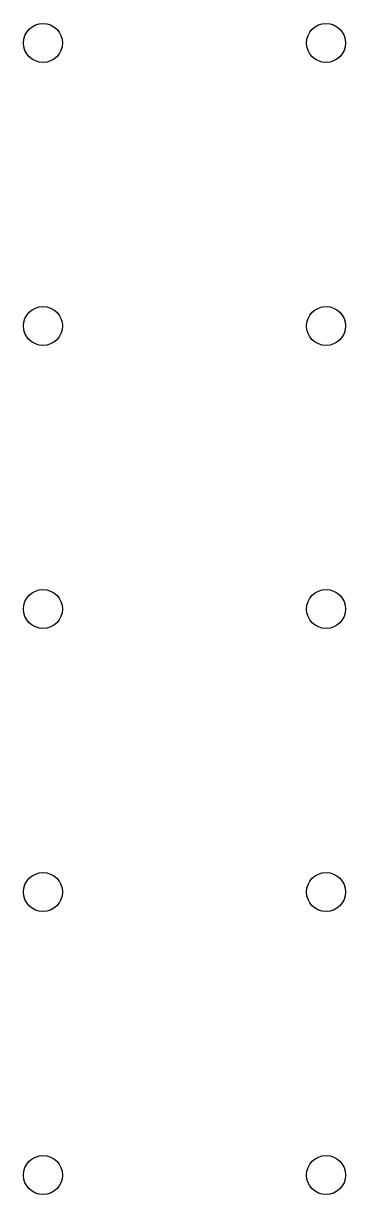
# Model space of a CAD drawing. Extents: x 0.3 to 2.5, y 0.22 to 2.18.
# Drawn here: x 0.312 to 0.4258, y 1.2467 to 1.6604 of the extents above; entities that cross this region are included whole.
import ezdxf

# ---------------------------------------------------------------- set-up
doc = ezdxf.new("R2010")
doc.units = 0
doc.header["$MEASUREMENT"] = 0
doc.layers.add('BLACK', color=7, linetype='CONTINUOUS')

msp = doc.modelspace()

# ---------------------------------------------------------------- linework, layer by layer
at = {"layer": 'BLACK'}
for centre in [(0.3189, 1.65354), (0.3189, 1.65354), (0.4189, 1.65354), (0.4189, 1.65354), (0.3189, 1.55354), (0.3189, 1.55354), (0.4189, 1.55354), (0.4189, 1.55354), (0.3189, 1.45354), (0.3189, 1.45354), (0.4189, 1.45354), (0.4189, 1.45354), (0.3189, 1.35354), (0.3189, 1.35354), (0.4189, 1.35354), (0.4189, 1.35354), (0.3189, 1.25354), (0.3189, 1.25354), (0.4189, 1.25354), (0.4189, 1.25354)]:
    msp.add_circle(centre, 0.00689, dxfattribs=at)

doc.saveas('drawing.dxf')
